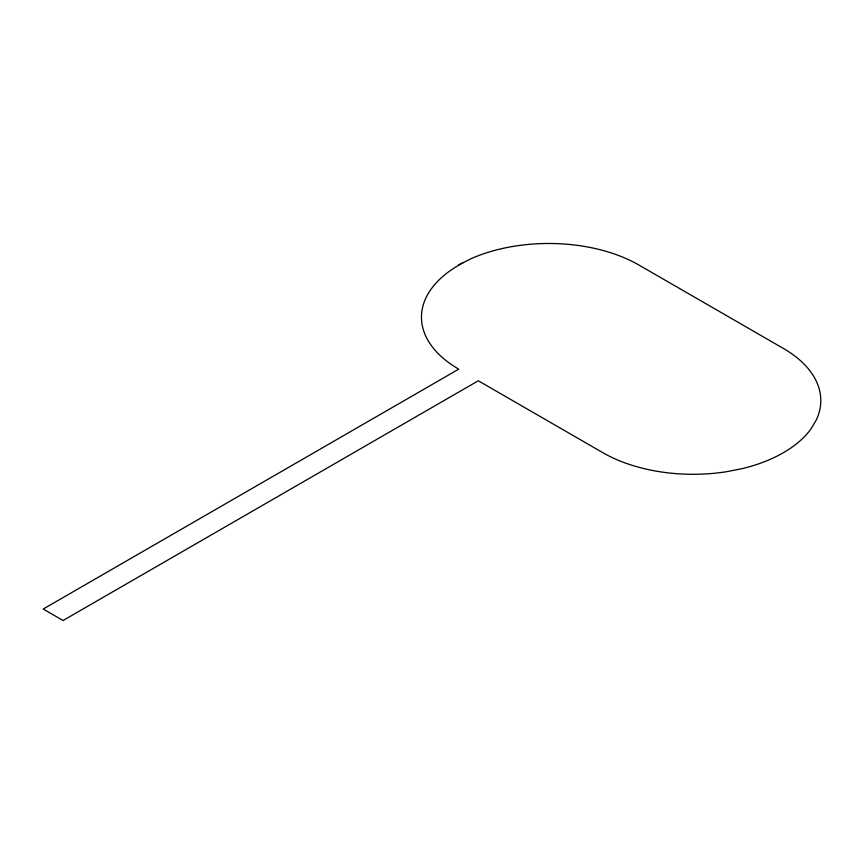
<?xml version="1.0" encoding="UTF-8"?>
<svg xmlns="http://www.w3.org/2000/svg" width="864" height="864" viewBox="0 0 864 864"><rect width="100%" height="100%" fill="white"/><g stroke="black" fill="none" stroke-linecap="round" stroke-linejoin="round"><path stroke-width="1.3" d="M458.741 265.248A127.224 73.451 0 0 0 458.741 369.133L43.2 609.044L63.061 620.514L478.3 380.776L602.867 452.693A127.656 73.699 0 0 0 726.181 471.776L741.992 468.677A127.656 73.699 0 0 0 811.08 428.782L816.448 419.656A127.656 73.699 0 0 0 783.41 348.462L639.284 265.248A127.656 73.699 0 0 0 471.02 258.703L458.438 265.075L463.396 262.57"/></g></svg>
